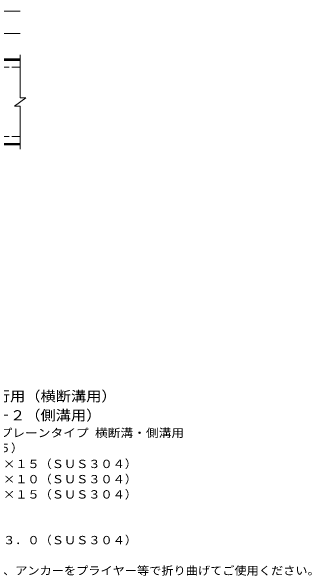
# Model space of a CAD drawing. Units: millimetres, scale not verified. Extents: x -1512 to 1684, y -1371 to 1219.
# Drawn here: x 598 to 1684, y -853 to 1184 of the extents above; entities that cross this region are included whole.
import ezdxf
from ezdxf.enums import TextEntityAlignment as Align

# ---------------------------------------------------------------- set-up
doc = ezdxf.new("R2010")
doc.units = ezdxf.units.MM
doc.header["$LTSCALE"] = 10
doc.linetypes.add('DASHED3', pattern=[4, 3, -1])
for name, color, linetype, lineweight in [('C-1', 2, 'Continuous', 9), ('C-2', 3, 'Continuous', 9), ('C-4', 7, 'Continuous', 9), ('D-5', 7, 'Continuous', 9)]:
    doc.layers.add(name, color=color, linetype=linetype, lineweight=lineweight)
doc.styles.add('ＭＳ ゴシック', font='')
doc.styles.get('ＭＳ ゴシック').set_extended_font_data('MS Gothic')

msp = doc.modelspace()

# ---------------------------------------------------------------- linework, layer by layer
at = {"layer": 'C-1'}
for p, q in [((630.46, 1012.18), (-674.54, 1012.18)), ((630.46, 1009.18), (-674.54, 1009.18)), ((630.46, 705.18), (-674.54, 705.18)), ((630.46, 702.18), (-674.54, 702.18))]:
    msp.add_line(p, q, dxfattribs=at)
at = {"layer": 'C-1', "linetype": 'DASHED3'}
for p, q in [((630.46, 982.18), (-674.54, 982.18)), ((630.46, 732.18), (-674.54, 732.18))]:
    msp.add_line(p, q, dxfattribs=at)
at = {"layer": 'C-2'}
for p, q in [((630.46, 1027.18), (630.46, 872.18)), ((630.46, 1007.18), (472.46, 1007.18)), ((610.46, 842.18), (650.46, 872.18)), ((630.46, 872.18), (650.46, 872.18)), ((610.46, 842.18), (630.46, 842.18)), ((630.46, 842.18), (630.46, 687.18)), ((630.46, 707.18), (472.46, 707.18))]:
    msp.add_line(p, q, dxfattribs=at)
at = {"layer": 'C-4'}
for p, q in [((-674.54, 1184.18), (630.46, 1184.18)), ((-674.54, 1104.18), (630.46, 1104.18))]:
    msp.add_line(p, q, dxfattribs=at)

# ---------------------------------------------------------------- texts
at = {"layer": 'D-5', "color": 3, "style": 'ＭＳ ゴシック', "width": 1.1}
for s, p in [('※適用荷重：歩行用（横断溝用）', (153.92, -234.2)), ('※適用荷重：Ｔ－２（側溝用）', (153.92, -303.11))]:
    msp.add_text(s, height=36.66, dxfattribs=at).set_placement(p, align=Align.BOTTOM_LEFT)
at = {"layer": 'D-5', "color": 2, "style": 'ＭＳ ゴシック'}
for s, width, p in [('ステンレス製グレーチング プレーンタイプ 横断溝・側溝用', 1.15, (-18.99, -361.03)), ('ＳＭＧ\u3000１３０１５（Ｐ＝１５）', 1.1, (-18.99, -415.45)), ('材質：メインバー\u3000ＦＢ４×１５（ＳＵＳ３０４）', 1.1, (40.72, -473)), ('\u3000\u3000\u3000クロスバー\u3000ＦＢ３×１０（ＳＵＳ３０４）', 1.1, (40.72, -528)), ('\u3000\u3000\u3000サイドバー\u3000ＦＢ４×１５（ＳＵＳ３０４）', 1.1, (40.72, -583)), ('材質：ステンレス鋼板ｔ＝３．０（ＳＵＳ３０４）', 1.1, (40.72, -748)), ('施工場所の状況に合わせて、アンカーをプライヤー等で折り曲げてご使用ください。', 1.1, (40.72, -858))]:
    msp.add_text(s, height=29.33, dxfattribs=dict(at, width=width)).set_placement(p, align=Align.BOTTOM_LEFT)

doc.saveas('drawing.dxf')
